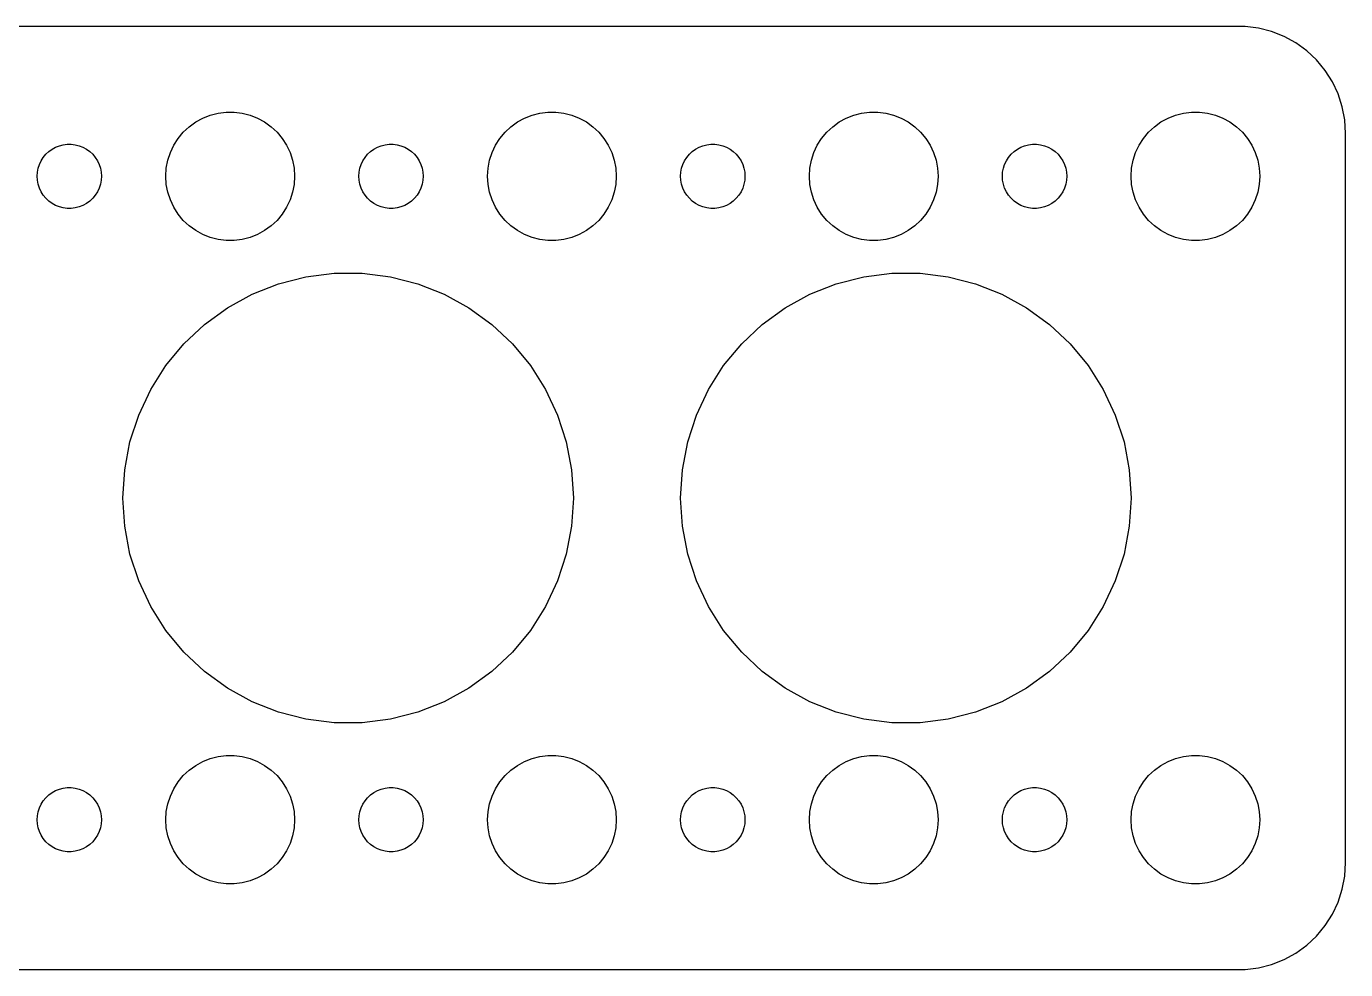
# Model space of a CAD drawing. Header units: metres. Extents: x -60 to 60, y 32 to 76.
# Drawn here: x -2 to 59.5, y 32 to 76 of the extents above; entities that cross this region are included whole.
import ezdxf

# ---------------------------------------------------------------- set-up
doc = ezdxf.new("R2010")
doc.units = ezdxf.units.M

msp = doc.modelspace()

# ---------------------------------------------------------------- linework, layer by layer
for p, q in [((54.8139, 75.9901), (-54.8139, 75.9901)), ((55.4369, 75.9114), (54.8139, 75.9901)), ((56.0451, 75.7553), (55.4369, 75.9114)), ((56.6289, 75.5241), (56.0451, 75.7553)), ((57.1791, 75.2216), (56.6289, 75.5241)), ((57.6871, 74.8526), (57.1791, 75.2216)), ((58.1448, 74.4227), (57.6871, 74.8526)), ((58.5451, 73.9389), (58.1448, 74.4227)), ((58.8815, 73.4088), (58.5451, 73.9389)), ((59.1489, 72.8406), (58.8815, 73.4088)), ((59.3429, 72.2434), (59.1489, 72.8406)), ((6.93785, 71.9469), (7.31161, 71.9941)), ((7.31161, 71.9941), (7.68837, 71.9941)), ((7.68837, 71.9941), (8.06213, 71.9469)), ((21.9379, 71.9469), (22.3116, 71.9941)), ((22.3116, 71.9941), (22.6884, 71.9941)), ((22.6884, 71.9941), (23.0621, 71.9469)), ((36.9379, 71.9469), (37.3116, 71.9941)), ((37.3116, 71.9941), (37.6884, 71.9941)), ((37.6884, 71.9941), (38.0621, 71.9469)), ((51.9379, 71.9469), (52.3116, 71.9941)), ((52.3116, 71.9941), (52.6884, 71.9941)), ((52.6884, 71.9941), (53.0621, 71.9469)), ((59.4606, 71.6267), (59.3429, 72.2434)), ((5.58772, 71.3115), (5.89252, 71.533)), ((5.89252, 71.533), (6.22266, 71.7145)), ((6.22266, 71.7145), (6.57294, 71.8532)), ((6.57294, 71.8532), (6.93785, 71.9469)), ((8.06213, 71.9469), (8.42705, 71.8532)), ((8.42705, 71.8532), (8.77733, 71.7145)), ((8.77733, 71.7145), (9.10747, 71.533)), ((9.10747, 71.533), (9.41226, 71.3115)), ((20.5877, 71.3115), (20.8925, 71.533)), ((20.8925, 71.533), (21.2227, 71.7145)), ((21.2227, 71.7145), (21.5729, 71.8532)), ((21.5729, 71.8532), (21.9379, 71.9469)), ((23.0621, 71.9469), (23.427, 71.8532)), ((23.427, 71.8532), (23.7773, 71.7145)), ((23.7773, 71.7145), (24.1075, 71.533)), ((24.1075, 71.533), (24.4123, 71.3115)), ((35.5877, 71.3115), (35.8925, 71.533)), ((35.8925, 71.533), (36.2227, 71.7145)), ((36.2227, 71.7145), (36.5729, 71.8532)), ((36.5729, 71.8532), (36.9379, 71.9469)), ((38.0621, 71.9469), (38.427, 71.8532)), ((38.427, 71.8532), (38.7773, 71.7145)), ((38.7773, 71.7145), (39.1075, 71.533)), ((39.1075, 71.533), (39.4123, 71.3115)), ((50.5877, 71.3115), (50.8925, 71.533)), ((50.8925, 71.533), (51.2227, 71.7145)), ((51.2227, 71.7145), (51.5729, 71.8532)), ((51.5729, 71.8532), (51.9379, 71.9469)), ((53.0621, 71.9469), (53.427, 71.8532)), ((53.427, 71.8532), (53.7773, 71.7145)), ((53.7773, 71.7145), (54.1075, 71.533)), ((54.1075, 71.533), (54.4123, 71.3115)), ((59.5, 71), (59.4606, 71.6267)), ((4.87108, 70.4453), (5.07294, 70.7634)), ((5.07294, 70.7634), (5.31308, 71.0536)), ((5.31308, 71.0536), (5.58772, 71.3115)), ((9.41226, 71.3115), (9.6869, 71.0536)), ((9.6869, 71.0536), (9.92705, 70.7634)), ((9.92705, 70.7634), (10.1289, 70.4453)), ((19.8711, 70.4453), (20.0729, 70.7634)), ((20.0729, 70.7634), (20.3131, 71.0536)), ((20.3131, 71.0536), (20.5877, 71.3115)), ((24.4123, 71.3115), (24.6869, 71.0536)), ((24.6869, 71.0536), (24.927, 70.7634)), ((24.927, 70.7634), (25.1289, 70.4453)), ((34.8711, 70.4453), (35.0729, 70.7634)), ((35.0729, 70.7634), (35.3131, 71.0536)), ((35.3131, 71.0536), (35.5877, 71.3115)), ((39.4123, 71.3115), (39.6869, 71.0536)), ((39.6869, 71.0536), (39.927, 70.7634)), ((39.927, 70.7634), (40.1289, 70.4453)), ((49.8711, 70.4453), (50.0729, 70.7634)), ((50.0729, 70.7634), (50.3131, 71.0536)), ((50.3131, 71.0536), (50.5877, 71.3115)), ((54.4123, 71.3115), (54.6869, 71.0536)), ((54.6869, 71.0536), (54.927, 70.7634)), ((54.927, 70.7634), (55.1289, 70.4453)), ((59.5, 37), (59.5, 71)), ((-1.09344, 70.0268), (-0.95613, 70.1558)), ((-0.95613, 70.1558), (-0.80373, 70.2665)), ((-0.80373, 70.2665), (-0.63866, 70.3572)), ((-0.63866, 70.3572), (-0.46352, 70.4266)), ((-0.46352, 70.4266), (-0.28107, 70.4734)), ((-0.28107, 70.4734), (-0.09418, 70.497)), ((-0.09418, 70.497), (0.09418, 70.497)), ((0.09418, 70.497), (0.28107, 70.4734)), ((0.28107, 70.4734), (0.46352, 70.4266)), ((0.46352, 70.4266), (0.63866, 70.3572)), ((0.63866, 70.3572), (0.80373, 70.2665)), ((0.80373, 70.2665), (0.95613, 70.1558)), ((0.95613, 70.1558), (1.09344, 70.0268)), ((4.71066, 70.1044), (4.87108, 70.4453)), ((10.1289, 70.4453), (10.2893, 70.1044)), ((13.9065, 70.0268), (14.0439, 70.1558)), ((14.0439, 70.1558), (14.1963, 70.2665)), ((14.1963, 70.2665), (14.3613, 70.3572)), ((14.3613, 70.3572), (14.5365, 70.4266)), ((14.5365, 70.4266), (14.7189, 70.4734)), ((14.7189, 70.4734), (14.9058, 70.497)), ((14.9058, 70.497), (15.0942, 70.497)), ((15.0942, 70.497), (15.2811, 70.4734)), ((15.2811, 70.4734), (15.4635, 70.4266)), ((15.4635, 70.4266), (15.6387, 70.3572)), ((15.6387, 70.3572), (15.8037, 70.2665)), ((15.8037, 70.2665), (15.9561, 70.1558)), ((15.9561, 70.1558), (16.0934, 70.0268)), ((19.7107, 70.1044), (19.8711, 70.4453)), ((25.1289, 70.4453), (25.2893, 70.1044)), ((28.9065, 70.0268), (29.0439, 70.1558)), ((29.0439, 70.1558), (29.1963, 70.2665)), ((29.1963, 70.2665), (29.3613, 70.3572)), ((29.3613, 70.3572), (29.5365, 70.4266)), ((29.5365, 70.4266), (29.7189, 70.4734)), ((29.7189, 70.4734), (29.9058, 70.497)), ((29.9058, 70.497), (30.0942, 70.497)), ((30.0942, 70.497), (30.2811, 70.4734)), ((30.2811, 70.4734), (30.4635, 70.4266)), ((30.4635, 70.4266), (30.6387, 70.3572)), ((30.6387, 70.3572), (30.8037, 70.2665)), ((30.8037, 70.2665), (30.9561, 70.1558)), ((30.9561, 70.1558), (31.0934, 70.0268)), ((34.7107, 70.1044), (34.8711, 70.4453)), ((40.1289, 70.4453), (40.2893, 70.1044)), ((43.9065, 70.0268), (44.0439, 70.1558)), ((44.0439, 70.1558), (44.1963, 70.2665)), ((44.1963, 70.2665), (44.3613, 70.3572)), ((44.3613, 70.3572), (44.5365, 70.4266)), ((44.5365, 70.4266), (44.7189, 70.4734)), ((44.7189, 70.4734), (44.9058, 70.497)), ((44.9058, 70.497), (45.0942, 70.497)), ((45.0942, 70.497), (45.2811, 70.4734)), ((45.2811, 70.4734), (45.4635, 70.4266)), ((45.4635, 70.4266), (45.6387, 70.3572)), ((45.6387, 70.3572), (45.8037, 70.2665)), ((45.8037, 70.2665), (45.9561, 70.1558)), ((45.9561, 70.1558), (46.0934, 70.0268)), ((49.7107, 70.1044), (49.8711, 70.4453)), ((55.1289, 70.4453), (55.2893, 70.1044)), ((-1.45287, 69.373), (-1.39465, 69.5522)), ((-1.39465, 69.5522), (-1.31445, 69.7226)), ((-1.31445, 69.7226), (-1.21352, 69.8817)), ((-1.21352, 69.8817), (-1.09344, 70.0268)), ((1.09344, 70.0268), (1.21352, 69.8817)), ((1.21352, 69.8817), (1.31445, 69.7226)), ((1.31445, 69.7226), (1.39465, 69.5522)), ((1.39465, 69.5522), (1.45287, 69.373)), ((4.52365, 69.376), (4.59424, 69.7461)), ((4.59424, 69.7461), (4.71066, 70.1044)), ((10.2893, 70.1044), (10.4057, 69.7461)), ((10.4057, 69.7461), (10.4763, 69.376)), ((13.5471, 69.373), (13.6053, 69.5522)), ((13.6053, 69.5522), (13.6855, 69.7226)), ((13.6855, 69.7226), (13.7865, 69.8817)), ((13.7865, 69.8817), (13.9065, 70.0268)), ((16.0934, 70.0268), (16.2135, 69.8817)), ((16.2135, 69.8817), (16.3145, 69.7226)), ((16.3145, 69.7226), (16.3947, 69.5522)), ((16.3947, 69.5522), (16.4529, 69.373)), ((19.5237, 69.376), (19.5942, 69.7461)), ((19.5942, 69.7461), (19.7107, 70.1044)), ((25.2893, 70.1044), (25.4057, 69.7461)), ((25.4057, 69.7461), (25.4763, 69.376)), ((28.5471, 69.373), (28.6053, 69.5522)), ((28.6053, 69.5522), (28.6855, 69.7226)), ((28.6855, 69.7226), (28.7865, 69.8817)), ((28.7865, 69.8817), (28.9065, 70.0268)), ((31.0934, 70.0268), (31.2135, 69.8817)), ((31.2135, 69.8817), (31.3145, 69.7226)), ((31.3145, 69.7226), (31.3947, 69.5522)), ((31.3947, 69.5522), (31.4529, 69.373)), ((34.5237, 69.376), (34.5942, 69.7461)), ((34.5942, 69.7461), (34.7107, 70.1044)), ((40.2893, 70.1044), (40.4057, 69.7461)), ((40.4057, 69.7461), (40.4763, 69.376)), ((43.5471, 69.373), (43.6053, 69.5522)), ((43.6053, 69.5522), (43.6855, 69.7226)), ((43.6855, 69.7226), (43.7865, 69.8817)), ((43.7865, 69.8817), (43.9065, 70.0268)), ((46.0934, 70.0268), (46.2135, 69.8817)), ((46.2135, 69.8817), (46.3145, 69.7226)), ((46.3145, 69.7226), (46.3947, 69.5522)), ((46.3947, 69.5522), (46.4529, 69.373)), ((49.5237, 69.376), (49.5942, 69.7461)), ((49.5942, 69.7461), (49.7107, 70.1044)), ((55.2893, 70.1044), (55.4057, 69.7461)), ((55.4057, 69.7461), (55.4763, 69.376)), ((-1.5, 69), (-1.48816, 69.188)), ((-1.48816, 68.812), (-1.5, 69)), ((-1.48816, 69.188), (-1.45287, 69.373)), ((1.45287, 69.373), (1.48816, 69.188)), ((1.48816, 69.188), (1.5, 69)), ((1.5, 69), (1.48816, 68.812)), ((4.5, 69), (4.52365, 69.376)), ((4.52365, 68.624), (4.5, 69)), ((10.4763, 69.376), (10.5, 69)), ((10.5, 69), (10.4763, 68.624)), ((13.5, 69), (13.5118, 69.188)), ((13.5118, 68.812), (13.5, 69)), ((13.5118, 69.188), (13.5471, 69.373)), ((16.4529, 69.373), (16.4882, 69.188)), ((16.4882, 69.188), (16.5, 69)), ((16.5, 69), (16.4882, 68.812)), ((19.5, 69), (19.5237, 69.376)), ((19.5237, 68.624), (19.5, 69)), ((25.4763, 69.376), (25.5, 69)), ((25.5, 69), (25.4763, 68.624)), ((28.5, 69), (28.5118, 69.188)), ((28.5118, 68.812), (28.5, 69)), ((28.5118, 69.188), (28.5471, 69.373)), ((31.4529, 69.373), (31.4882, 69.188)), ((31.4882, 69.188), (31.5, 69)), ((31.5, 69), (31.4882, 68.812)), ((34.5, 69), (34.5237, 69.376)), ((34.5237, 68.624), (34.5, 69)), ((40.4763, 69.376), (40.5, 69)), ((40.5, 69), (40.4763, 68.624)), ((43.5, 69), (43.5118, 69.188)), ((43.5118, 68.812), (43.5, 69)), ((43.5118, 69.188), (43.5471, 69.373)), ((46.4529, 69.373), (46.4882, 69.188)), ((46.4882, 69.188), (46.5, 69)), ((46.5, 69), (46.4882, 68.812)), ((49.5, 69), (49.5237, 69.376)), ((49.5237, 68.624), (49.5, 69)), ((55.4763, 69.376), (55.5, 69)), ((55.5, 69), (55.4763, 68.624)), ((-1.45287, 68.627), (-1.48816, 68.812)), ((-1.39465, 68.4478), (-1.45287, 68.627)), ((-1.31445, 68.2774), (-1.39465, 68.4478)), ((-1.21352, 68.1183), (-1.31445, 68.2774)), ((1.31445, 68.2774), (1.21352, 68.1183)), ((1.39465, 68.4478), (1.31445, 68.2774)), ((1.45287, 68.627), (1.39465, 68.4478)), ((1.48816, 68.812), (1.45287, 68.627)), ((4.59424, 68.2539), (4.52365, 68.624)), ((10.4763, 68.624), (10.4057, 68.2539)), ((13.5471, 68.627), (13.5118, 68.812)), ((13.6053, 68.4478), (13.5471, 68.627)), ((13.6855, 68.2774), (13.6053, 68.4478)), ((13.7865, 68.1183), (13.6855, 68.2774)), ((16.3145, 68.2774), (16.2135, 68.1183)), ((16.3947, 68.4478), (16.3145, 68.2774)), ((16.4529, 68.627), (16.3947, 68.4478)), ((16.4882, 68.812), (16.4529, 68.627)), ((19.5942, 68.2539), (19.5237, 68.624)), ((25.4763, 68.624), (25.4057, 68.2539)), ((28.5471, 68.627), (28.5118, 68.812)), ((28.6053, 68.4478), (28.5471, 68.627)), ((28.6855, 68.2774), (28.6053, 68.4478)), ((28.7865, 68.1183), (28.6855, 68.2774)), ((31.3145, 68.2774), (31.2135, 68.1183)), ((31.3947, 68.4478), (31.3145, 68.2774)), ((31.4529, 68.627), (31.3947, 68.4478)), ((31.4882, 68.812), (31.4529, 68.627)), ((34.5942, 68.2539), (34.5237, 68.624)), ((40.4763, 68.624), (40.4057, 68.2539)), ((43.5471, 68.627), (43.5118, 68.812)), ((43.6053, 68.4478), (43.5471, 68.627)), ((43.6855, 68.2774), (43.6053, 68.4478)), ((43.7865, 68.1183), (43.6855, 68.2774)), ((46.3145, 68.2774), (46.2135, 68.1183)), ((46.3947, 68.4478), (46.3145, 68.2774)), ((46.4529, 68.627), (46.3947, 68.4478)), ((46.4882, 68.812), (46.4529, 68.627)), ((49.5942, 68.2539), (49.5237, 68.624)), ((55.4763, 68.624), (55.4057, 68.2539)), ((-1.09344, 67.9732), (-1.21352, 68.1183)), ((-0.95613, 67.8442), (-1.09344, 67.9732)), ((-0.80373, 67.7335), (-0.95613, 67.8442)), ((-0.63866, 67.6427), (-0.80373, 67.7335)), ((0.80373, 67.7335), (0.63866, 67.6427)), ((0.95613, 67.8442), (0.80373, 67.7335)), ((1.09344, 67.9732), (0.95613, 67.8442)), ((1.21352, 68.1183), (1.09344, 67.9732)), ((4.71066, 67.8956), (4.59424, 68.2539)), ((4.87108, 67.5547), (4.71066, 67.8956)), ((10.2893, 67.8956), (10.1289, 67.5547)), ((10.4057, 68.2539), (10.2893, 67.8956)), ((13.9065, 67.9732), (13.7865, 68.1183)), ((14.0439, 67.8442), (13.9065, 67.9732)), ((14.1963, 67.7335), (14.0439, 67.8442)), ((14.3613, 67.6427), (14.1963, 67.7335)), ((15.8037, 67.7335), (15.6387, 67.6427)), ((15.9561, 67.8442), (15.8037, 67.7335)), ((16.0934, 67.9732), (15.9561, 67.8442)), ((16.2135, 68.1183), (16.0934, 67.9732)), ((19.7107, 67.8956), (19.5942, 68.2539)), ((19.8711, 67.5547), (19.7107, 67.8956)), ((25.2893, 67.8956), (25.1289, 67.5547)), ((25.4057, 68.2539), (25.2893, 67.8956)), ((28.9065, 67.9732), (28.7865, 68.1183)), ((29.0439, 67.8442), (28.9065, 67.9732)), ((29.1963, 67.7335), (29.0439, 67.8442)), ((29.3613, 67.6427), (29.1963, 67.7335)), ((30.8037, 67.7335), (30.6387, 67.6427)), ((30.9561, 67.8442), (30.8037, 67.7335)), ((31.0934, 67.9732), (30.9561, 67.8442)), ((31.2135, 68.1183), (31.0934, 67.9732)), ((34.7107, 67.8956), (34.5942, 68.2539)), ((34.8711, 67.5547), (34.7107, 67.8956)), ((40.2893, 67.8956), (40.1289, 67.5547)), ((40.4057, 68.2539), (40.2893, 67.8956)), ((43.9065, 67.9732), (43.7865, 68.1183)), ((44.0439, 67.8442), (43.9065, 67.9732)), ((44.1963, 67.7335), (44.0439, 67.8442)), ((44.3613, 67.6427), (44.1963, 67.7335)), ((45.8037, 67.7335), (45.6387, 67.6427)), ((45.9561, 67.8442), (45.8037, 67.7335)), ((46.0934, 67.9732), (45.9561, 67.8442)), ((46.2135, 68.1183), (46.0934, 67.9732)), ((49.7107, 67.8956), (49.5942, 68.2539)), ((49.8711, 67.5547), (49.7107, 67.8956)), ((55.2893, 67.8956), (55.1289, 67.5547)), ((55.4057, 68.2539), (55.2893, 67.8956)), ((-0.46352, 67.5734), (-0.63866, 67.6427)), ((-0.28107, 67.5266), (-0.46352, 67.5734)), ((-0.09418, 67.5029), (-0.28107, 67.5266)), ((0.09418, 67.5029), (-0.09418, 67.5029)), ((0.28107, 67.5266), (0.09418, 67.5029)), ((0.46352, 67.5734), (0.28107, 67.5266)), ((0.63866, 67.6427), (0.46352, 67.5734)), ((5.07294, 67.2366), (4.87108, 67.5547)), ((5.31308, 66.9464), (5.07294, 67.2366)), ((9.92705, 67.2366), (9.6869, 66.9464)), ((10.1289, 67.5547), (9.92705, 67.2366)), ((14.5365, 67.5734), (14.3613, 67.6427)), ((14.7189, 67.5266), (14.5365, 67.5734)), ((14.9058, 67.5029), (14.7189, 67.5266)), ((15.0942, 67.5029), (14.9058, 67.5029)), ((15.2811, 67.5266), (15.0942, 67.5029)), ((15.4635, 67.5734), (15.2811, 67.5266)), ((15.6387, 67.6427), (15.4635, 67.5734)), ((20.0729, 67.2366), (19.8711, 67.5547)), ((20.3131, 66.9464), (20.0729, 67.2366)), ((24.927, 67.2366), (24.6869, 66.9464)), ((25.1289, 67.5547), (24.927, 67.2366)), ((29.5365, 67.5734), (29.3613, 67.6427)), ((29.7189, 67.5266), (29.5365, 67.5734)), ((29.9058, 67.5029), (29.7189, 67.5266)), ((30.0942, 67.5029), (29.9058, 67.5029)), ((30.2811, 67.5266), (30.0942, 67.5029)), ((30.4635, 67.5734), (30.2811, 67.5266)), ((30.6387, 67.6427), (30.4635, 67.5734)), ((35.0729, 67.2366), (34.8711, 67.5547)), ((35.3131, 66.9464), (35.0729, 67.2366)), ((39.927, 67.2366), (39.6869, 66.9464)), ((40.1289, 67.5547), (39.927, 67.2366)), ((44.5365, 67.5734), (44.3613, 67.6427)), ((44.7189, 67.5266), (44.5365, 67.5734)), ((44.9058, 67.5029), (44.7189, 67.5266)), ((45.0942, 67.5029), (44.9058, 67.5029)), ((45.2811, 67.5266), (45.0942, 67.5029)), ((45.4635, 67.5734), (45.2811, 67.5266)), ((45.6387, 67.6427), (45.4635, 67.5734)), ((50.0729, 67.2366), (49.8711, 67.5547)), ((50.3131, 66.9464), (50.0729, 67.2366)), ((54.927, 67.2366), (54.6869, 66.9464)), ((55.1289, 67.5547), (54.927, 67.2366)), ((5.58772, 66.6884), (5.31308, 66.9464)), ((5.89252, 66.467), (5.58772, 66.6884)), ((6.22266, 66.2855), (5.89252, 66.467)), ((9.10747, 66.467), (8.77733, 66.2855)), ((9.41226, 66.6884), (9.10747, 66.467)), ((9.6869, 66.9464), (9.41226, 66.6884)), ((20.5877, 66.6884), (20.3131, 66.9464)), ((20.8925, 66.467), (20.5877, 66.6884)), ((21.2227, 66.2855), (20.8925, 66.467)), ((24.1075, 66.467), (23.7773, 66.2855)), ((24.4123, 66.6884), (24.1075, 66.467)), ((24.6869, 66.9464), (24.4123, 66.6884)), ((35.5877, 66.6884), (35.3131, 66.9464)), ((35.8925, 66.467), (35.5877, 66.6884)), ((36.2227, 66.2855), (35.8925, 66.467)), ((39.1075, 66.467), (38.7773, 66.2855)), ((39.4123, 66.6884), (39.1075, 66.467)), ((39.6869, 66.9464), (39.4123, 66.6884)), ((50.5877, 66.6884), (50.3131, 66.9464)), ((50.8925, 66.467), (50.5877, 66.6884)), ((51.2227, 66.2855), (50.8925, 66.467)), ((54.1075, 66.467), (53.7773, 66.2855)), ((54.4123, 66.6884), (54.1075, 66.467)), ((54.6869, 66.9464), (54.4123, 66.6884)), ((6.57294, 66.1468), (6.22266, 66.2855)), ((6.93785, 66.0531), (6.57294, 66.1468)), ((7.31161, 66.0059), (6.93785, 66.0531)), ((7.68837, 66.0059), (7.31161, 66.0059)), ((8.06213, 66.0531), (7.68837, 66.0059)), ((8.42705, 66.1468), (8.06213, 66.0531)), ((8.77733, 66.2855), (8.42705, 66.1468)), ((21.5729, 66.1468), (21.2227, 66.2855)), ((21.9379, 66.0531), (21.5729, 66.1468)), ((22.3116, 66.0059), (21.9379, 66.0531)), ((22.6884, 66.0059), (22.3116, 66.0059)), ((23.0621, 66.0531), (22.6884, 66.0059)), ((23.427, 66.1468), (23.0621, 66.0531)), ((23.7773, 66.2855), (23.427, 66.1468)), ((36.5729, 66.1468), (36.2227, 66.2855)), ((36.9379, 66.0531), (36.5729, 66.1468)), ((37.3116, 66.0059), (36.9379, 66.0531)), ((37.6884, 66.0059), (37.3116, 66.0059)), ((38.0621, 66.0531), (37.6884, 66.0059)), ((38.427, 66.1468), (38.0621, 66.0531)), ((38.7773, 66.2855), (38.427, 66.1468)), ((51.5729, 66.1468), (51.2227, 66.2855)), ((51.9379, 66.0531), (51.5729, 66.1468)), ((52.3116, 66.0059), (51.9379, 66.0531)), ((52.6884, 66.0059), (52.3116, 66.0059)), ((53.0621, 66.0531), (52.6884, 66.0059)), ((53.427, 66.1468), (53.0621, 66.0531)), ((53.7773, 66.2855), (53.427, 66.1468)), ((8.52931, 63.5007), (9.75531, 63.9861)), ((9.75531, 63.9861), (11.0325, 64.314)), ((11.0325, 64.314), (12.3407, 64.4793)), ((12.3407, 64.4793), (13.6593, 64.4793)), ((13.6593, 64.4793), (14.9675, 64.314)), ((14.9675, 64.314), (16.2447, 63.9861)), ((16.2447, 63.9861), (17.4707, 63.5007)), ((34.5293, 63.5007), (35.7553, 63.9861)), ((35.7553, 63.9861), (37.0325, 64.314)), ((37.0325, 64.314), (38.3407, 64.4793)), ((38.3407, 64.4793), (39.6593, 64.4793)), ((39.6593, 64.4793), (40.9675, 64.314)), ((40.9675, 64.314), (42.2447, 63.9861)), ((42.2447, 63.9861), (43.4707, 63.5007)), ((7.37381, 62.8654), (8.52931, 63.5007)), ((17.4707, 63.5007), (18.6262, 62.8654)), ((33.3738, 62.8654), (34.5293, 63.5007)), ((43.4707, 63.5007), (44.6262, 62.8654)), ((6.30704, 62.0904), (7.37381, 62.8654)), ((18.6262, 62.8654), (19.6929, 62.0904)), ((32.307, 62.0904), (33.3738, 62.8654)), ((44.6262, 62.8654), (45.6929, 62.0904)), ((5.34583, 61.1877), (6.30704, 62.0904)), ((19.6929, 62.0904), (20.6542, 61.1877)), ((31.3458, 61.1877), (32.307, 62.0904)), ((45.6929, 62.0904), (46.6542, 61.1877)), ((4.50531, 60.1717), (5.34583, 61.1877)), ((20.6542, 61.1877), (21.4947, 60.1717)), ((30.5053, 60.1717), (31.3458, 61.1877)), ((46.6542, 61.1877), (47.4947, 60.1717)), ((3.79877, 59.0584), (4.50531, 60.1717)), ((21.4947, 60.1717), (22.2012, 59.0584)), ((29.7988, 59.0584), (30.5053, 60.1717)), ((47.4947, 60.1717), (48.2012, 59.0584)), ((3.23734, 57.8653), (3.79877, 59.0584)), ((22.2012, 59.0584), (22.7626, 57.8653)), ((29.2373, 57.8653), (29.7988, 59.0584)), ((48.2012, 59.0584), (48.7626, 57.8653)), ((2.82986, 56.6112), (3.23734, 57.8653)), ((22.7626, 57.8653), (23.1701, 56.6112)), ((28.8299, 56.6112), (29.2373, 57.8653)), ((48.7626, 57.8653), (49.1701, 56.6112)), ((2.58279, 55.316), (2.82986, 56.6112)), ((23.1701, 56.6112), (23.4172, 55.316)), ((28.5828, 55.316), (28.8299, 56.6112)), ((49.1701, 56.6112), (49.4172, 55.316)), ((2.5, 54), (2.58279, 55.316)), ((23.4172, 55.316), (23.5, 54)), ((28.5, 54), (28.5828, 55.316)), ((49.4172, 55.316), (49.5, 54)), ((2.58279, 52.684), (2.5, 54)), ((23.5, 54), (23.4172, 52.684)), ((28.5828, 52.684), (28.5, 54)), ((49.5, 54), (49.4172, 52.684)), ((2.82986, 51.3888), (2.58279, 52.684)), ((23.4172, 52.684), (23.1701, 51.3888)), ((28.8299, 51.3888), (28.5828, 52.684)), ((49.4172, 52.684), (49.1701, 51.3888)), ((3.23734, 50.1347), (2.82986, 51.3888)), ((23.1701, 51.3888), (22.7626, 50.1347)), ((29.2373, 50.1347), (28.8299, 51.3888)), ((49.1701, 51.3888), (48.7626, 50.1347)), ((3.79877, 48.9416), (3.23734, 50.1347)), ((22.7626, 50.1347), (22.2012, 48.9416)), ((29.7988, 48.9416), (29.2373, 50.1347)), ((48.7626, 50.1347), (48.2012, 48.9416)), ((4.50531, 47.8283), (3.79877, 48.9416)), ((22.2012, 48.9416), (21.4947, 47.8283)), ((30.5053, 47.8283), (29.7988, 48.9416)), ((48.2012, 48.9416), (47.4947, 47.8283)), ((5.34583, 46.8123), (4.50531, 47.8283)), ((21.4947, 47.8283), (20.6542, 46.8123)), ((31.3458, 46.8123), (30.5053, 47.8283)), ((47.4947, 47.8283), (46.6542, 46.8123)), ((6.30704, 45.9096), (5.34583, 46.8123)), ((20.6542, 46.8123), (19.6929, 45.9096)), ((32.307, 45.9096), (31.3458, 46.8123)), ((46.6542, 46.8123), (45.6929, 45.9096)), ((7.37381, 45.1346), (6.30704, 45.9096)), ((19.6929, 45.9096), (18.6262, 45.1346)), ((33.3738, 45.1346), (32.307, 45.9096)), ((45.6929, 45.9096), (44.6262, 45.1346)), ((8.52931, 44.4993), (7.37381, 45.1346)), ((18.6262, 45.1346), (17.4707, 44.4993)), ((34.5293, 44.4993), (33.3738, 45.1346)), ((44.6262, 45.1346), (43.4707, 44.4993)), ((9.75531, 44.0139), (8.52931, 44.4993)), ((17.4707, 44.4993), (16.2447, 44.0139)), ((35.7553, 44.0139), (34.5293, 44.4993)), ((43.4707, 44.4993), (42.2447, 44.0139)), ((11.0325, 43.686), (9.75531, 44.0139)), ((12.3407, 43.5207), (11.0325, 43.686)), ((14.9675, 43.686), (13.6593, 43.5207)), ((16.2447, 44.0139), (14.9675, 43.686)), ((37.0325, 43.686), (35.7553, 44.0139)), ((38.3407, 43.5207), (37.0325, 43.686)), ((40.9675, 43.686), (39.6593, 43.5207)), ((42.2447, 44.0139), (40.9675, 43.686)), ((13.6593, 43.5207), (12.3407, 43.5207)), ((39.6593, 43.5207), (38.3407, 43.5207)), ((6.22266, 41.7145), (6.57294, 41.8532)), ((6.57294, 41.8532), (6.93785, 41.9469)), ((6.93785, 41.9469), (7.31161, 41.9941)), ((7.31161, 41.9941), (7.68837, 41.9941)), ((7.68837, 41.9941), (8.06213, 41.9469)), ((8.06213, 41.9469), (8.42705, 41.8532)), ((8.42705, 41.8532), (8.77733, 41.7145)), ((21.2227, 41.7145), (21.5729, 41.8532)), ((21.5729, 41.8532), (21.9379, 41.9469)), ((21.9379, 41.9469), (22.3116, 41.9941)), ((22.3116, 41.9941), (22.6884, 41.9941)), ((22.6884, 41.9941), (23.0621, 41.9469)), ((23.0621, 41.9469), (23.427, 41.8532)), ((23.427, 41.8532), (23.7773, 41.7145)), ((36.2227, 41.7145), (36.5729, 41.8532)), ((36.5729, 41.8532), (36.9379, 41.9469)), ((36.9379, 41.9469), (37.3116, 41.9941)), ((37.3116, 41.9941), (37.6884, 41.9941)), ((37.6884, 41.9941), (38.0621, 41.9469)), ((38.0621, 41.9469), (38.427, 41.8532)), ((38.427, 41.8532), (38.7773, 41.7145)), ((51.2227, 41.7145), (51.5729, 41.8532)), ((51.5729, 41.8532), (51.9379, 41.9469)), ((51.9379, 41.9469), (52.3116, 41.9941)), ((52.3116, 41.9941), (52.6884, 41.9941)), ((52.6884, 41.9941), (53.0621, 41.9469)), ((53.0621, 41.9469), (53.427, 41.8532)), ((53.427, 41.8532), (53.7773, 41.7145)), ((5.31308, 41.0536), (5.58772, 41.3116)), ((5.58772, 41.3116), (5.89252, 41.533)), ((5.89252, 41.533), (6.22266, 41.7145)), ((8.77733, 41.7145), (9.10747, 41.533)), ((9.10747, 41.533), (9.41226, 41.3116)), ((9.41226, 41.3116), (9.6869, 41.0536)), ((20.3131, 41.0536), (20.5877, 41.3116)), ((20.5877, 41.3116), (20.8925, 41.533)), ((20.8925, 41.533), (21.2227, 41.7145)), ((23.7773, 41.7145), (24.1075, 41.533)), ((24.1075, 41.533), (24.4123, 41.3116)), ((24.4123, 41.3116), (24.6869, 41.0536)), ((35.3131, 41.0536), (35.5877, 41.3116)), ((35.5877, 41.3116), (35.8925, 41.533)), ((35.8925, 41.533), (36.2227, 41.7145)), ((38.7773, 41.7145), (39.1075, 41.533)), ((39.1075, 41.533), (39.4123, 41.3116)), ((39.4123, 41.3116), (39.6869, 41.0536)), ((50.3131, 41.0536), (50.5877, 41.3116)), ((50.5877, 41.3116), (50.8925, 41.533)), ((50.8925, 41.533), (51.2227, 41.7145)), ((53.7773, 41.7145), (54.1075, 41.533)), ((54.1075, 41.533), (54.4123, 41.3116)), ((54.4123, 41.3116), (54.6869, 41.0536)), ((4.87108, 40.4453), (5.07294, 40.7634)), ((5.07294, 40.7634), (5.31308, 41.0536)), ((9.6869, 41.0536), (9.92705, 40.7634)), ((9.92705, 40.7634), (10.1289, 40.4453)), ((19.8711, 40.4453), (20.0729, 40.7634)), ((20.0729, 40.7634), (20.3131, 41.0536)), ((24.6869, 41.0536), (24.927, 40.7634)), ((24.927, 40.7634), (25.1289, 40.4453)), ((34.8711, 40.4453), (35.0729, 40.7634)), ((35.0729, 40.7634), (35.3131, 41.0536)), ((39.6869, 41.0536), (39.927, 40.7634)), ((39.927, 40.7634), (40.1289, 40.4453)), ((49.8711, 40.4453), (50.0729, 40.7634)), ((50.0729, 40.7634), (50.3131, 41.0536)), ((54.6869, 41.0536), (54.927, 40.7634)), ((54.927, 40.7634), (55.1289, 40.4453)), ((-1.21352, 39.8817), (-1.09344, 40.0268)), ((-1.09344, 40.0268), (-0.95613, 40.1558)), ((-0.95613, 40.1558), (-0.80373, 40.2665)), ((-0.80373, 40.2665), (-0.63866, 40.3573)), ((-0.63866, 40.3573), (-0.46352, 40.4266)), ((-0.46352, 40.4266), (-0.28107, 40.4734)), ((-0.28107, 40.4734), (-0.09418, 40.4971)), ((-0.09418, 40.4971), (0.09418, 40.4971)), ((0.09418, 40.4971), (0.28107, 40.4734)), ((0.28107, 40.4734), (0.46352, 40.4266)), ((0.46352, 40.4266), (0.63866, 40.3573)), ((0.63866, 40.3573), (0.80373, 40.2665)), ((0.80373, 40.2665), (0.95613, 40.1558)), ((0.95613, 40.1558), (1.09344, 40.0268)), ((1.09344, 40.0268), (1.21352, 39.8817)), ((4.59424, 39.7461), (4.71066, 40.1044)), ((4.71066, 40.1044), (4.87108, 40.4453)), ((10.1289, 40.4453), (10.2893, 40.1044)), ((10.2893, 40.1044), (10.4057, 39.7461)), ((13.7865, 39.8817), (13.9065, 40.0268)), ((13.9065, 40.0268), (14.0439, 40.1558)), ((14.0439, 40.1558), (14.1963, 40.2665)), ((14.1963, 40.2665), (14.3613, 40.3573)), ((14.3613, 40.3573), (14.5365, 40.4266)), ((14.5365, 40.4266), (14.7189, 40.4734)), ((14.7189, 40.4734), (14.9058, 40.4971)), ((14.9058, 40.4971), (15.0942, 40.4971)), ((15.0942, 40.4971), (15.2811, 40.4734)), ((15.2811, 40.4734), (15.4635, 40.4266)), ((15.4635, 40.4266), (15.6387, 40.3573)), ((15.6387, 40.3573), (15.8037, 40.2665)), ((15.8037, 40.2665), (15.9561, 40.1558)), ((15.9561, 40.1558), (16.0934, 40.0268)), ((16.0934, 40.0268), (16.2135, 39.8817)), ((19.5942, 39.7461), (19.7107, 40.1044)), ((19.7107, 40.1044), (19.8711, 40.4453)), ((25.1289, 40.4453), (25.2893, 40.1044)), ((25.2893, 40.1044), (25.4057, 39.7461)), ((28.7865, 39.8817), (28.9065, 40.0268)), ((28.9065, 40.0268), (29.0439, 40.1558)), ((29.0439, 40.1558), (29.1963, 40.2665)), ((29.1963, 40.2665), (29.3613, 40.3573)), ((29.3613, 40.3573), (29.5365, 40.4266)), ((29.5365, 40.4266), (29.7189, 40.4734)), ((29.7189, 40.4734), (29.9058, 40.4971)), ((29.9058, 40.4971), (30.0942, 40.4971)), ((30.0942, 40.4971), (30.2811, 40.4734)), ((30.2811, 40.4734), (30.4635, 40.4266)), ((30.4635, 40.4266), (30.6387, 40.3573)), ((30.6387, 40.3573), (30.8037, 40.2665)), ((30.8037, 40.2665), (30.9561, 40.1558)), ((30.9561, 40.1558), (31.0934, 40.0268)), ((31.0934, 40.0268), (31.2135, 39.8817)), ((34.5942, 39.7461), (34.7107, 40.1044)), ((34.7107, 40.1044), (34.8711, 40.4453)), ((40.1289, 40.4453), (40.2893, 40.1044)), ((40.2893, 40.1044), (40.4057, 39.7461)), ((43.7865, 39.8817), (43.9065, 40.0268)), ((43.9065, 40.0268), (44.0439, 40.1558)), ((44.0439, 40.1558), (44.1963, 40.2665)), ((44.1963, 40.2665), (44.3613, 40.3573)), ((44.3613, 40.3573), (44.5365, 40.4266)), ((44.5365, 40.4266), (44.7189, 40.4734)), ((44.7189, 40.4734), (44.9058, 40.4971)), ((44.9058, 40.4971), (45.0942, 40.4971)), ((45.0942, 40.4971), (45.2811, 40.4734)), ((45.2811, 40.4734), (45.4635, 40.4266)), ((45.4635, 40.4266), (45.6387, 40.3573)), ((45.6387, 40.3573), (45.8037, 40.2665)), ((45.8037, 40.2665), (45.9561, 40.1558)), ((45.9561, 40.1558), (46.0934, 40.0268)), ((46.0934, 40.0268), (46.2135, 39.8817)), ((49.5942, 39.7461), (49.7107, 40.1044)), ((49.7107, 40.1044), (49.8711, 40.4453)), ((55.1289, 40.4453), (55.2893, 40.1044)), ((55.2893, 40.1044), (55.4057, 39.7461)), ((-1.48816, 39.188), (-1.45287, 39.373)), ((-1.45287, 39.373), (-1.39465, 39.5522)), ((-1.39465, 39.5522), (-1.31445, 39.7226)), ((-1.31445, 39.7226), (-1.21352, 39.8817)), ((1.21352, 39.8817), (1.31445, 39.7226)), ((1.31445, 39.7226), (1.39465, 39.5522)), ((1.39465, 39.5522), (1.45287, 39.373)), ((1.45287, 39.373), (1.48816, 39.188)), ((4.5, 39), (4.52365, 39.376)), ((4.52365, 39.376), (4.59424, 39.7461)), ((10.4057, 39.7461), (10.4763, 39.376)), ((10.4763, 39.376), (10.5, 39)), ((13.5118, 39.188), (13.5471, 39.373)), ((13.5471, 39.373), (13.6053, 39.5522)), ((13.6053, 39.5522), (13.6855, 39.7226)), ((13.6855, 39.7226), (13.7865, 39.8817)), ((16.2135, 39.8817), (16.3145, 39.7226)), ((16.3145, 39.7226), (16.3947, 39.5522)), ((16.3947, 39.5522), (16.4529, 39.373)), ((16.4529, 39.373), (16.4882, 39.188)), ((19.5, 39), (19.5237, 39.376)), ((19.5237, 39.376), (19.5942, 39.7461)), ((25.4057, 39.7461), (25.4763, 39.376)), ((25.4763, 39.376), (25.5, 39)), ((28.5118, 39.188), (28.5471, 39.373)), ((28.5471, 39.373), (28.6053, 39.5522)), ((28.6053, 39.5522), (28.6855, 39.7226)), ((28.6855, 39.7226), (28.7865, 39.8817)), ((31.2135, 39.8817), (31.3145, 39.7226)), ((31.3145, 39.7226), (31.3947, 39.5522)), ((31.3947, 39.5522), (31.4529, 39.373)), ((31.4529, 39.373), (31.4882, 39.188)), ((34.5, 39), (34.5237, 39.376)), ((34.5237, 39.376), (34.5942, 39.7461)), ((40.4057, 39.7461), (40.4763, 39.376)), ((40.4763, 39.376), (40.5, 39)), ((43.5118, 39.188), (43.5471, 39.373)), ((43.5471, 39.373), (43.6053, 39.5522)), ((43.6053, 39.5522), (43.6855, 39.7226)), ((43.6855, 39.7226), (43.7865, 39.8817)), ((46.2135, 39.8817), (46.3145, 39.7226)), ((46.3145, 39.7226), (46.3947, 39.5522)), ((46.3947, 39.5522), (46.4529, 39.373)), ((46.4529, 39.373), (46.4882, 39.188)), ((49.5, 39), (49.5237, 39.376)), ((49.5237, 39.376), (49.5942, 39.7461)), ((55.4057, 39.7461), (55.4763, 39.376)), ((55.4763, 39.376), (55.5, 39)), ((-1.5, 39), (-1.48816, 39.188)), ((-1.48816, 38.812), (-1.5, 39)), ((-1.45287, 38.627), (-1.48816, 38.812)), ((1.48816, 38.812), (1.45287, 38.627)), ((1.48816, 39.188), (1.5, 39)), ((1.5, 39), (1.48816, 38.812)), ((4.52365, 38.624), (4.5, 39)), ((10.5, 39), (10.4763, 38.624)), ((13.5, 39), (13.5118, 39.188)), ((13.5118, 38.812), (13.5, 39)), ((13.5471, 38.627), (13.5118, 38.812)), ((16.4882, 38.812), (16.4529, 38.627)), ((16.4882, 39.188), (16.5, 39)), ((16.5, 39), (16.4882, 38.812)), ((19.5237, 38.624), (19.5, 39)), ((25.5, 39), (25.4763, 38.624)), ((28.5, 39), (28.5118, 39.188)), ((28.5118, 38.812), (28.5, 39)), ((28.5471, 38.627), (28.5118, 38.812)), ((31.4882, 38.812), (31.4529, 38.627)), ((31.4882, 39.188), (31.5, 39)), ((31.5, 39), (31.4882, 38.812)), ((34.5237, 38.624), (34.5, 39)), ((40.5, 39), (40.4763, 38.624)), ((43.5, 39), (43.5118, 39.188)), ((43.5118, 38.812), (43.5, 39)), ((43.5471, 38.627), (43.5118, 38.812)), ((46.4882, 38.812), (46.4529, 38.627)), ((46.4882, 39.188), (46.5, 39)), ((46.5, 39), (46.4882, 38.812)), ((49.5237, 38.624), (49.5, 39)), ((55.5, 39), (55.4763, 38.624)), ((-1.39465, 38.4478), (-1.45287, 38.627)), ((-1.31445, 38.2774), (-1.39465, 38.4478)), ((-1.21352, 38.1183), (-1.31445, 38.2774)), ((1.31445, 38.2774), (1.21352, 38.1183)), ((1.39465, 38.4478), (1.31445, 38.2774)), ((1.45287, 38.627), (1.39465, 38.4478)), ((4.59424, 38.2539), (4.52365, 38.624)), ((4.71066, 37.8956), (4.59424, 38.2539)), ((10.4057, 38.2539), (10.2893, 37.8956)), ((10.4763, 38.624), (10.4057, 38.2539)), ((13.6053, 38.4478), (13.5471, 38.627)), ((13.6855, 38.2774), (13.6053, 38.4478)), ((13.7865, 38.1183), (13.6855, 38.2774)), ((16.3145, 38.2774), (16.2135, 38.1183)), ((16.3947, 38.4478), (16.3145, 38.2774)), ((16.4529, 38.627), (16.3947, 38.4478)), ((19.5942, 38.2539), (19.5237, 38.624)), ((19.7107, 37.8956), (19.5942, 38.2539)), ((25.4057, 38.2539), (25.2893, 37.8956)), ((25.4763, 38.624), (25.4057, 38.2539)), ((28.6053, 38.4478), (28.5471, 38.627)), ((28.6855, 38.2774), (28.6053, 38.4478)), ((28.7865, 38.1183), (28.6855, 38.2774)), ((31.3145, 38.2774), (31.2135, 38.1183)), ((31.3947, 38.4478), (31.3145, 38.2774)), ((31.4529, 38.627), (31.3947, 38.4478)), ((34.5942, 38.2539), (34.5237, 38.624)), ((34.7107, 37.8956), (34.5942, 38.2539)), ((40.4057, 38.2539), (40.2893, 37.8956)), ((40.4763, 38.624), (40.4057, 38.2539)), ((43.6053, 38.4478), (43.5471, 38.627)), ((43.6855, 38.2774), (43.6053, 38.4478)), ((43.7865, 38.1183), (43.6855, 38.2774)), ((46.3145, 38.2774), (46.2135, 38.1183)), ((46.3947, 38.4478), (46.3145, 38.2774)), ((46.4529, 38.627), (46.3947, 38.4478)), ((49.5942, 38.2539), (49.5237, 38.624)), ((49.7107, 37.8956), (49.5942, 38.2539)), ((55.4057, 38.2539), (55.2893, 37.8956)), ((55.4763, 38.624), (55.4057, 38.2539)), ((-1.09344, 37.9732), (-1.21352, 38.1183)), ((-0.95613, 37.8442), (-1.09344, 37.9732)), ((-0.80373, 37.7335), (-0.95613, 37.8442)), ((-0.63866, 37.6428), (-0.80373, 37.7335)), ((-0.46352, 37.5734), (-0.63866, 37.6428)), ((-0.28107, 37.5266), (-0.46352, 37.5734)), ((-0.09418, 37.503), (-0.28107, 37.5266)), ((0.28107, 37.5266), (0.09418, 37.503)), ((0.46352, 37.5734), (0.28107, 37.5266)), ((0.63866, 37.6428), (0.46352, 37.5734)), ((0.80373, 37.7335), (0.63866, 37.6428)), ((0.95613, 37.8442), (0.80373, 37.7335)), ((1.09344, 37.9732), (0.95613, 37.8442)), ((1.21352, 38.1183), (1.09344, 37.9732)), ((4.87108, 37.5547), (4.71066, 37.8956)), ((5.07294, 37.2366), (4.87108, 37.5547)), ((10.1289, 37.5547), (9.92705, 37.2366)), ((10.2893, 37.8956), (10.1289, 37.5547)), ((13.9065, 37.9732), (13.7865, 38.1183)), ((14.0439, 37.8442), (13.9065, 37.9732)), ((14.1963, 37.7335), (14.0439, 37.8442)), ((14.3613, 37.6428), (14.1963, 37.7335)), ((14.5365, 37.5734), (14.3613, 37.6428)), ((14.7189, 37.5266), (14.5365, 37.5734)), ((14.9058, 37.503), (14.7189, 37.5266)), ((15.2811, 37.5266), (15.0942, 37.503)), ((15.4635, 37.5734), (15.2811, 37.5266)), ((15.6387, 37.6428), (15.4635, 37.5734)), ((15.8037, 37.7335), (15.6387, 37.6428)), ((15.9561, 37.8442), (15.8037, 37.7335)), ((16.0934, 37.9732), (15.9561, 37.8442)), ((16.2135, 38.1183), (16.0934, 37.9732)), ((19.8711, 37.5547), (19.7107, 37.8956)), ((20.0729, 37.2366), (19.8711, 37.5547)), ((25.1289, 37.5547), (24.927, 37.2366)), ((25.2893, 37.8956), (25.1289, 37.5547)), ((28.9065, 37.9732), (28.7865, 38.1183)), ((29.0439, 37.8442), (28.9065, 37.9732)), ((29.1963, 37.7335), (29.0439, 37.8442)), ((29.3613, 37.6428), (29.1963, 37.7335)), ((29.5365, 37.5734), (29.3613, 37.6428)), ((29.7189, 37.5266), (29.5365, 37.5734)), ((29.9058, 37.503), (29.7189, 37.5266)), ((30.2811, 37.5266), (30.0942, 37.503)), ((30.4635, 37.5734), (30.2811, 37.5266)), ((30.6387, 37.6428), (30.4635, 37.5734)), ((30.8037, 37.7335), (30.6387, 37.6428)), ((30.9561, 37.8442), (30.8037, 37.7335)), ((31.0934, 37.9732), (30.9561, 37.8442)), ((31.2135, 38.1183), (31.0934, 37.9732)), ((34.8711, 37.5547), (34.7107, 37.8956)), ((35.0729, 37.2366), (34.8711, 37.5547)), ((40.1289, 37.5547), (39.927, 37.2366)), ((40.2893, 37.8956), (40.1289, 37.5547)), ((43.9065, 37.9732), (43.7865, 38.1183)), ((44.0439, 37.8442), (43.9065, 37.9732)), ((44.1963, 37.7335), (44.0439, 37.8442)), ((44.3613, 37.6428), (44.1963, 37.7335)), ((44.5365, 37.5734), (44.3613, 37.6428)), ((44.7189, 37.5266), (44.5365, 37.5734)), ((44.9058, 37.503), (44.7189, 37.5266)), ((45.2811, 37.5266), (45.0942, 37.503)), ((45.4635, 37.5734), (45.2811, 37.5266)), ((45.6387, 37.6428), (45.4635, 37.5734)), ((45.8037, 37.7335), (45.6387, 37.6428)), ((45.9561, 37.8442), (45.8037, 37.7335)), ((46.0934, 37.9732), (45.9561, 37.8442)), ((46.2135, 38.1183), (46.0934, 37.9732)), ((49.8711, 37.5547), (49.7107, 37.8956)), ((50.0729, 37.2366), (49.8711, 37.5547)), ((55.1289, 37.5547), (54.927, 37.2366)), ((55.2893, 37.8956), (55.1289, 37.5547)), ((0.09418, 37.503), (-0.09418, 37.503)), ((5.31308, 36.9464), (5.07294, 37.2366)), ((5.58772, 36.6885), (5.31308, 36.9464)), ((9.6869, 36.9464), (9.41226, 36.6885)), ((9.92705, 37.2366), (9.6869, 36.9464)), ((15.0942, 37.503), (14.9058, 37.503)), ((20.3131, 36.9464), (20.0729, 37.2366)), ((20.5877, 36.6885), (20.3131, 36.9464)), ((24.6869, 36.9464), (24.4123, 36.6885)), ((24.927, 37.2366), (24.6869, 36.9464)), ((30.0942, 37.503), (29.9058, 37.503)), ((35.3131, 36.9464), (35.0729, 37.2366)), ((35.5877, 36.6885), (35.3131, 36.9464)), ((39.6869, 36.9464), (39.4123, 36.6885)), ((39.927, 37.2366), (39.6869, 36.9464)), ((45.0942, 37.503), (44.9058, 37.503)), ((50.3131, 36.9464), (50.0729, 37.2366)), ((50.5877, 36.6885), (50.3131, 36.9464)), ((54.6869, 36.9464), (54.4123, 36.6885)), ((54.927, 37.2366), (54.6869, 36.9464)), ((59.4606, 36.3733), (59.5, 37)), ((5.89252, 36.467), (5.58772, 36.6885)), ((6.22266, 36.2855), (5.89252, 36.467)), ((6.57294, 36.1468), (6.22266, 36.2855)), ((8.77733, 36.2855), (8.42705, 36.1468)), ((9.10747, 36.467), (8.77733, 36.2855)), ((9.41226, 36.6885), (9.10747, 36.467)), ((20.8925, 36.467), (20.5877, 36.6885)), ((21.2227, 36.2855), (20.8925, 36.467)), ((21.5729, 36.1468), (21.2227, 36.2855)), ((23.7773, 36.2855), (23.427, 36.1468)), ((24.1075, 36.467), (23.7773, 36.2855)), ((24.4123, 36.6885), (24.1075, 36.467)), ((35.8925, 36.467), (35.5877, 36.6885)), ((36.2227, 36.2855), (35.8925, 36.467)), ((36.5729, 36.1468), (36.2227, 36.2855)), ((38.7773, 36.2855), (38.427, 36.1468)), ((39.1075, 36.467), (38.7773, 36.2855)), ((39.4123, 36.6885), (39.1075, 36.467)), ((50.8925, 36.467), (50.5877, 36.6885)), ((51.2227, 36.2855), (50.8925, 36.467)), ((51.5729, 36.1468), (51.2227, 36.2855)), ((53.7773, 36.2855), (53.427, 36.1468)), ((54.1075, 36.467), (53.7773, 36.2855)), ((54.4123, 36.6885), (54.1075, 36.467)), ((59.3429, 35.7566), (59.4606, 36.3733)), ((6.93785, 36.0531), (6.57294, 36.1468)), ((7.31161, 36.0059), (6.93785, 36.0531)), ((7.68837, 36.0059), (7.31161, 36.0059)), ((8.06213, 36.0531), (7.68837, 36.0059)), ((8.42705, 36.1468), (8.06213, 36.0531)), ((21.9379, 36.0531), (21.5729, 36.1468)), ((22.3116, 36.0059), (21.9379, 36.0531)), ((22.6884, 36.0059), (22.3116, 36.0059)), ((23.0621, 36.0531), (22.6884, 36.0059)), ((23.427, 36.1468), (23.0621, 36.0531)), ((36.9379, 36.0531), (36.5729, 36.1468)), ((37.3116, 36.0059), (36.9379, 36.0531)), ((37.6884, 36.0059), (37.3116, 36.0059)), ((38.0621, 36.0531), (37.6884, 36.0059)), ((38.427, 36.1468), (38.0621, 36.0531)), ((51.9379, 36.0531), (51.5729, 36.1468)), ((52.3116, 36.0059), (51.9379, 36.0531)), ((52.6884, 36.0059), (52.3116, 36.0059)), ((53.0621, 36.0531), (52.6884, 36.0059)), ((53.427, 36.1468), (53.0621, 36.0531)), ((59.1489, 35.1594), (59.3429, 35.7566)), ((58.8815, 34.5912), (59.1489, 35.1594)), ((58.5451, 34.0611), (58.8815, 34.5912)), ((58.1448, 33.5773), (58.5451, 34.0611)), ((57.6871, 33.1474), (58.1448, 33.5773)), ((56.6289, 32.4759), (57.1791, 32.7784)), ((57.1791, 32.7784), (57.6871, 33.1474)), ((-54.8139, 32.0099), (54.8139, 32.0099)), ((54.8139, 32.0099), (55.4369, 32.0886)), ((55.4369, 32.0886), (56.0451, 32.2447)), ((56.0451, 32.2447), (56.6289, 32.4759))]:
    msp.add_line(p, q)

doc.saveas('drawing.dxf')
